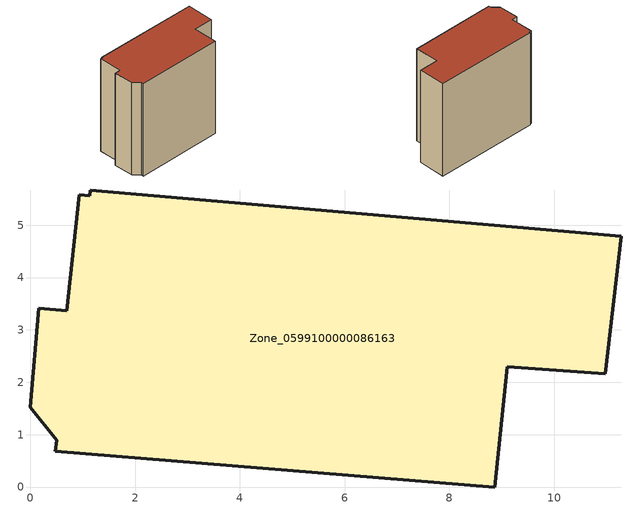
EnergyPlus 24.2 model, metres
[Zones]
Zone_0599100000086163
 floor ground (C_G): 9.11,2.3 8.87,0 0.47,0.68 0.5,0.89 0,1.52 0.16,3.41 0.69,3.37 0.93,5.58 1.13,5.56 1.14,5.67 11.28,4.79 10.98,2.16 z0
 wall outside (C_F): 0.16,3.41 0,1.52 0.5,0.89 0.47,0.68 8.87,0 9.11,2.3 10.98,2.16 11.28,4.79 1.14,5.67 1.13,5.56 0.93,5.58 0.69,3.37 0.16,3.41 z0:9.35
 roof outside (C_R): 11.28,4.79 1.14,5.67 1.13,5.56 0.93,5.58 0.69,3.37 0.16,3.41 0,1.52 0.5,0.89 0.47,0.68 8.87,0 9.11,2.3 10.98,2.16 z9.35
[BUILDING]
Pand.0599100000086163: North Axis=0; Terrain=City; Loads Convergence Tolerance Value=0.04; Temperature Convergence Tolerance Value=0.4; Solar Distribution=FullExterior; Maximum Number of Warmup Days=25; Minimum Number of Warmup Days=1
[Site:Location]
Rotterdam.The.Hague.AP_ZH_NLD Design_Conditions: Latitude=51.96; Longitude=4.45; Time Zone=1; Elevation=-4.5
[SITE:GROUNDTEMPERATURE:BUILDINGSURFACE]
18, 18, 18, 18, 18, 18, 18, 18, 18, 18, 18, 18
[MATERIAL] Thermal Absorptance=0.9; Solar Absorptance=0.7; Visible Absorptance=0.7
Name | Roughness | Thickness | Conductivity | Density | Specific Heat
G.TI.1946 | MediumSmooth | 0.15 | 1 | 540 | 1210
F.TI.1946 | Rough | 0.3 | 0.857143 | 1920 | 840
R.TI.1946 | MediumRough | 0.2 | 0.1 | 1500 | 1000
[CONSTRUCTION]
C_G: G.TI.1946
C_F: F.TI.1946
C_R: R.TI.1946
[ZONE]
Zone_0599100000086163: Type=1; Multiplier=1; Ceiling Height=Autocalculate; Volume=Autocalculate; Floor Area=autocalculate; Part of Total Floor Area=Yes
[ZONEINFILTRATION:DESIGNFLOWRATE]
Infil_Zone_0599100000086163: Zone or ZoneList or Space or SpaceList=Zone_0599100000086163; Schedule=AlwaysOn; Design Flow Rate Calculation Method=Flow/Area; Flow Rate per Floor Area=0.003; Constant Term Coefficient=1; Temperature Term Coefficient=0; Velocity Term Coefficient=0; Velocity Squared Term Coefficient=0
[HVACTEMPLATE:ZONE:IDEALLOADSAIRSYSTEM]
Zone_0599100000086163: Maximum Heating Supply Air Temperature=50; Minimum Cooling Supply Air Temperature=13; Maximum Heating Supply Air Humidity Ratio=0.0156; Minimum Cooling Supply Air Humidity Ratio=0.0077; Heating Limit=NoLimit; Cooling Limit=NoLimit; Dehumidification Control Type=ConstantSensibleHeatRatio; Cooling Sensible Heat Ratio=0.7; Dehumidification Setpoint=60; Humidification Control Type=None; Humidification Setpoint=30; Outdoor Air Method=None; Outdoor Air Flow Rate per Person=0.00944; Outdoor Air Flow Rate per Zone Floor Area=0; Outdoor Air Flow Rate per Zone=0; Demand Controlled Ventilation Type=None; Outdoor Air Economizer Type=NoEconomizer; Heat Recovery Type=None; Sensible Heat Recovery Effectiveness=0.7; Latent Heat Recovery Effectiveness=0.65
[ZONECONTROL:THERMOSTAT]
ThermostatControl_Zone_0599100000086163: Zone or ZoneList=Zone_0599100000086163; Control Type Schedule=DualSetpointControlType; Control 1=Thermostat_Zone_0599100000086163; Temperature Difference Between Cutout And Setpoint=0
[THERMOSTATSETPOINT:DUALSETPOINT]
Thermostat_Zone_0599100000086163: Heating Setpoint Temperature Schedule=HeatingSetpoint_Zone_0599100000086163; Cooling Setpoint Temperature Schedule=CoolingSetpoint_Zone_0599100000086163
[SCHEDULE:COMPACT]
HeatingSetpoint_Zone_0599100000086163: Through: 12/31, For: AllDays, Until: 24:00, 21
CoolingSetpoint_Zone_0599100000086163: Through: 12/31, For: AllDays, Until: 24:00, 24
DualSetpointControlType: Through: 12/31, For: AllDays, Until: 24:00, 4
AlwaysOn: Through: 12/31, For: AllDays, Until: 24:00, 1
